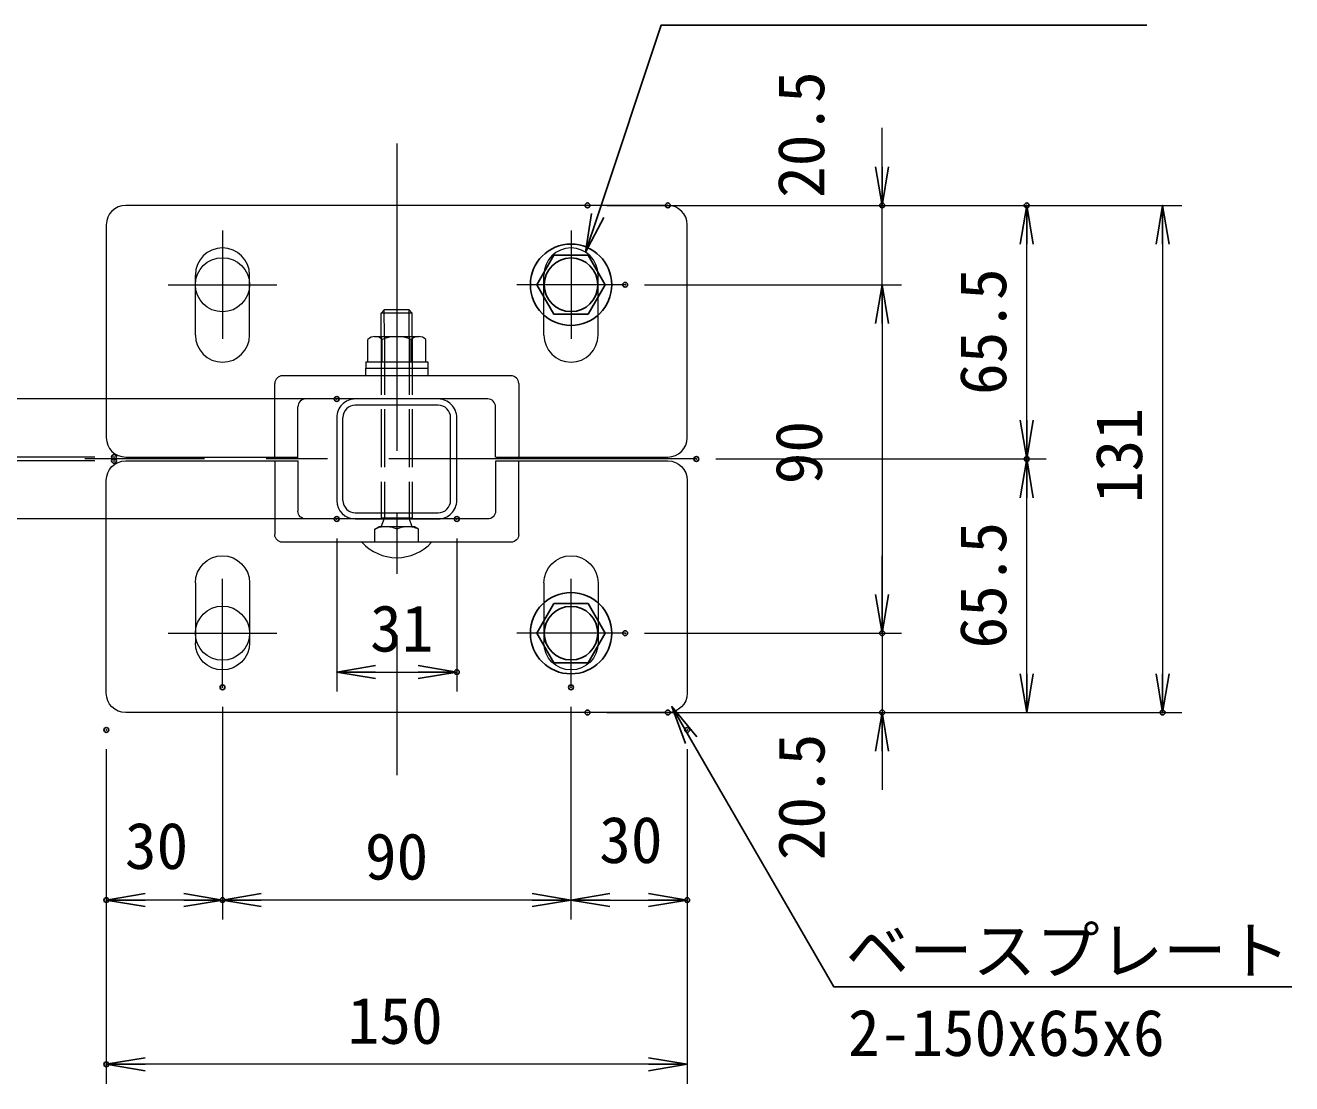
# Model space of a CAD drawing. Units: millimetres, scale not verified, with parts at other scales. Extents: x -4200 to 4200, y -2970 to 2970.
# Drawn here: x 1330 to 2638, y 234 to 1327 of the extents above; entities that cross this region are included whole.
import ezdxf
from ezdxf.enums import TextEntityAlignment as Align

# ---------------------------------------------------------------- set-up
doc = ezdxf.new("R2010")
doc.units = ezdxf.units.MM
doc.header["$LTSCALE"] = 10
doc.header["$PDMODE"] = 32
doc.header["$PDSIZE"] = 5
doc.linetypes.add('DASHED', pattern=[7.5, 6, -1.5])
doc.linetypes.add('USER1', pattern=[50.8, 31.75, -6.35, 6.35, -6.35])
for name, color, linetype, lineweight in [('0-0_D-STR-DIM', 7, 'Continuous', 13), ('0-1_D-STR3', 3, 'Continuous', 13), ('0-2_D-BMK', 2, 'USER1', 13), ('0-6_0', 7, 'Continuous', 25), ('0-8_D-STR-TXT', 7, 'Continuous', 25), ('0-D_31', 1, 'Continuous', 5)]:
    doc.layers.add(name, color=color, linetype=linetype, lineweight=lineweight)
doc.layers.add('0-7_Defpoints', color=7, linetype='Continuous')
doc.styles.add('ＭＳ ゴシック', font='')
doc.styles.get('ＭＳ ゴシック').set_extended_font_data('MS Gothic')

# ---------------------------------------------------------------- blocks, each defined once
blk = doc.blocks.new('M10-平')
at = {"layer": '0-6_0', "color": 3}
blk.add_lwpolyline([(76.28, -44.04), (76.28, 44.04), (0, 88.08), (-76.28, 44.04), (-76.28, -44.04), (0, -88.08)], close=True, dxfattribs=at)
for radius in [105.01, 69.26]:
    blk.add_circle((0, 0), radius, dxfattribs=at)
blk = doc.blocks.new('ベースプレート部品\u3000平面図')
at = {"layer": '0-1_D-STR3'}
for p, q in [((-6588.24, 53459.09), (-7988.24, 53459.09)), ((-8038.24, 53409.09), (-8038.24, 52859.09)), ((-6538.24, 52859.09), (-6538.24, 53409.09)), ((-7808.25, 53124.09), (-7808.25, 53279.08)), ((-7668.25, 53124.09), (-7668.25, 53279.08)), ((-6908.25, 53124.09), (-6908.25, 53279.08)), ((-6768.25, 53124.09), (-6768.25, 53279.08)), ((-6993.25, 53019.09), (-7583.25, 53019.09)), ((-7603.25, 52809.09), (-7603.25, 52999.09)), ((-6973.25, 52999.09), (-6973.25, 52809.09)), ((-7053.25, 52959.09), (-7523.25, 52959.09)), ((-7543.25, 52809.09), (-7543.25, 52939.09)), ((-7033.25, 52809.09), (-7033.25, 52939.09)), ((-7988.24, 52809.09), (-7542.4, 52809.09)), ((-7032.4, 52809.09), (-6588.24, 52809.09))]:
    blk.add_line(p, q, dxfattribs=at)
for centre, radius, start, end in [((-7988.24, 53409.09), 50, 90, 180), ((-6588.24, 53409.09), 50, 0, 90), ((-7738.25, 53279.08), 70, 0, 180), ((-6838.25, 53279.08), 70, 0, 180), ((-7738.25, 53124.09), 70, 180, 0), ((-6838.25, 53124.09), 70, 180, 0), ((-7583.25, 52999.09), 20, 90, 180), ((-6993.25, 52999.09), 20, 0, 90), ((-7523.25, 52939.09), 20, 90, 180), ((-7053.25, 52939.09), 20, 0, 90), ((-7988.24, 52859.09), 50, 180, 270), ((-6588.24, 52859.09), 50, 270, 0)]:
    blk.add_arc(centre, radius, start, end, dxfattribs=at)
blk = doc.blocks.new('_Open')
at = {"layer": '0-6_0'}
blk.add_line((-10, 1.667), (0, 0), dxfattribs=at)
blk.add_lwpolyline([(-10, -1.667), (0, 0), (-10, 0)], dxfattribs=at)
blk = doc.blocks.new('MLeader12')
at = {"layer": '0-8_D-STR-TXT'}
blk.add_line((1927.18, 1128.9), (1908.23, 1093.05), dxfattribs=at)
for points in [[(1920.86, 1131), (1986.24, 1327.49), (2480.72, 1327.49), (2487.92, 1327.49)], [(1914.53, 1133.11), (1908.23, 1093.05), (1920.86, 1131)]]:
    blk.add_lwpolyline(points, dxfattribs=at)
blk = doc.blocks.new('MLeader13')
at = {"layer": '0-8_D-STR-TXT'}
blk.add_line((2011.56, 585.57), (1997.33, 623.54), dxfattribs=at)
for points in [[(2023.11, 592.24), (1997.33, 623.54), (2017.34, 588.91)], [(2017.34, 588.91), (2164.55, 334.11), (2630.37, 334.11), (2637.57, 334.11)]]:
    blk.add_lwpolyline(points, dxfattribs=at)

msp = doc.modelspace()

# ---------------------------------------------------------------- linework, layer by layer
at = {"layer": '0-0_D-STR-DIM'}
for p, q in [((2214.54, 1181.41), (2214.54, 1221.41)), ((1930.21, 1141.41), (2383.91, 1141.41)), ((2013.2, 1141.41), (2234.54, 1141.41)), ((2013.2, 1141.41), (2524.26, 1141.41)), ((2214.54, 1059.42), (2214.54, 1141.41)), ((2363.91, 919.41), (2363.91, 1101.41)), ((2504.26, 1101.41), (2504.26, 657.41)), ((1969.19, 1059.42), (2234.54, 1059.42)), ((1969.19, 1059.42), (2234.54, 1059.42)), ((2214.54, 1019.42), (2214.54, 979.42)), ((2214.54, 1019.42), (2214.54, 739.41)), ((1631.21, 941.41), (1180.32, 941.41)), ((1401.22, 881.41), (1301.86, 881.41)), ((1401.22, 877.41), (1301.86, 877.41)), ((2042.68, 879.41), (2383.91, 879.41)), ((2042.68, 879.41), (2383.91, 879.41)), ((2363.91, 657.41), (2363.91, 839.41)), ((1631.21, 817.41), (1180.32, 817.41)), ((1651.21, 797.41), (1651.21, 639.22)), ((1775.21, 797.41), (1775.21, 639.22)), ((2214.54, 739.41), (2214.54, 779.41)), ((1969.19, 699.41), (2234.54, 699.41)), ((1969.19, 699.41), (2234.54, 699.41)), ((2214.54, 699.41), (2214.54, 617.41)), ((1691.21, 659.22), (1735.21, 659.22)), ((1533.19, 623.46), (1533.19, 403.65)), ((1533.19, 623.46), (1533.19, 403.65)), ((1893.19, 623.46), (1893.19, 403.65)), ((1893.19, 623.46), (1893.19, 403.65)), ((1930.21, 617.41), (2383.91, 617.41)), ((2013.2, 617.41), (2234.54, 617.41)), ((2013.2, 617.41), (2524.26, 617.41)), ((1413.2, 579.46), (1413.2, 403.65)), ((1413.2, 579.46), (1413.2, 233.93)), ((2013.2, 579.46), (2013.2, 403.65)), ((2013.2, 579.46), (2013.2, 233.93)), ((2214.54, 577.41), (2214.54, 537.41)), ((1493.19, 423.65), (1453.2, 423.65)), ((1853.19, 423.65), (1573.19, 423.65)), ((1933.19, 423.65), (1973.2, 423.65)), ((1973.2, 253.93), (1453.2, 253.93))]:
    msp.add_line(p, q, dxfattribs=at)
at = {"layer": '0-1_D-STR3'}
for p, q in [((1697.18, 1030.21), (1700.38, 1033.41)), ((1725.98, 1033.41), (1700.38, 1033.41)), ((1700.39, 1005.81), (1700.38, 1033.41)), ((1725.99, 1005.81), (1725.98, 1033.41)), ((1729.18, 1030.21), (1725.98, 1033.41)), ((1697.19, 1005.81), (1697.18, 1030.21)), ((1729.18, 1030.21), (1697.18, 1030.21)), ((1729.19, 1005.81), (1729.18, 1030.21)), ((1683.21, 979.81), (1683.21, 1003.01)), ((1690.09, 1005.81), (1736.28, 1005.81)), ((1698.21, 979.81), (1698.21, 1003.01)), ((1728.21, 979.81), (1728.21, 1003.01)), ((1743.21, 979.81), (1743.21, 1003.01)), ((1681.21, 979.81), (1681.21, 973.41)), ((1681.21, 973.41), (1745.21, 973.41)), ((1683.21, 979.81), (1743.21, 979.81)), ((1749.21, 793.41), (1677.21, 793.41))]:
    msp.add_line(p, q, dxfattribs=at)
at = {"layer": '0-1_D-STR3', "linetype": 'DASHED'}
for p, q in [((1697.19, 1005.81), (1697.21, 818.21)), ((1700.39, 1005.81), (1700.41, 818.21)), ((1725.99, 1005.81), (1726.01, 818.21)), ((1729.19, 1005.81), (1729.21, 818.21)), ((1729.21, 818.21), (1697.21, 818.21)), ((1697.21, 809.41), (1700.41, 818.21)), ((1729.21, 809.41), (1726.01, 818.21)), ((1690.61, 807.01), (1694.76, 809.41)), ((1690.61, 793.41), (1690.61, 807.01)), ((1731.65, 809.41), (1694.76, 809.41)), ((1735.81, 807.01), (1731.65, 809.41)), ((1735.81, 793.41), (1735.81, 807.01))]:
    msp.add_line(p, q, dxfattribs=at)
at = {"layer": '0-1_D-STR3'}
msp.add_lwpolyline([(1681.21, 979.81), (1745.21, 979.81), (1745.21, 973.41)], dxfattribs=at)
msp.add_lwpolyline([(1681.21, 973.41), (1745.21, 973.41), (1745.21, 965.41), (1681.21, 965.41)], close=True, dxfattribs=at)
for centre in [(1533.21, 1059.41), (1533.21, 699.41)]:
    msp.add_circle(centre, 28, dxfattribs=at)
for centre, radius, start, end in [((1690.71, 994.43), 11.39, 48.83491, 131.16509), ((1713.21, 964.23), 41.58, 68.85295, 111.14705), ((1735.71, 994.42), 11.4, 48.86505, 131.13495), ((1713.21, 825.91), 48.5, 222.07502, 317.92498)]:
    msp.add_arc(centre, radius, start, end, dxfattribs=at)
at = {"layer": '0-1_D-STR3', "linetype": 'DASHED'}
for centre, radius, start, end in [((1701.91, 781.41), 27.99, 66.18668, 113.81332), ((1724.51, 781.62), 27.8, 66.0128, 113.9872)]:
    msp.add_arc(centre, radius, start, end, dxfattribs=at)
at = {"layer": '0-2_D-BMK'}
for p, q in [((1713.21, 1205.24), (1713.21, 552.56)), ((1533.21, 1115.41), (1533.21, 1003.41)), ((1893.21, 1115.41), (1893.21, 1003.41)), ((1477.21, 1059.41), (1589.21, 1059.41)), ((1949.21, 1059.41), (1837.21, 1059.41)), ((2022.68, 879.41), (1391.03, 879.41)), ((1533.21, 643.41), (1533.21, 755.41)), ((1893.21, 643.41), (1893.21, 755.41)), ((1477.21, 699.41), (1589.21, 699.41)), ((1949.21, 699.41), (1837.21, 699.41))]:
    msp.add_line(p, q, dxfattribs=at)
at = {"layer": '0-7_Defpoints'}
for p in [(1910.21, 1141.41), (1993.2, 1141.41), (2214.54, 1141.41), (2363.91, 1141.41), (1949.19, 1059.42), (1651.21, 941.41), (1421.22, 881.41), (1421.22, 877.41), (2022.68, 879.41), (2363.91, 879.41), (1651.21, 817.41), (1775.21, 817.41), (1949.19, 699.41), (2214.54, 699.41), (1775.21, 659.22), (1533.19, 643.46), (1893.19, 643.46), (1910.21, 617.41), (1993.2, 617.41), (2214.54, 617.41), (2504.26, 617.41), (1413.2, 599.46), (2013.2, 599.46), (1413.2, 423.65), (1533.19, 423.65), (2013.2, 423.65), (1413.2, 253.93)]:
    msp.add_point(p, dxfattribs=at)
at = {"layer": '0-D_31'}
for p, q in [((1756.18, 941.41), (1670.23, 941.41)), ((1756.08, 935.01), (1670.34, 935.01)), ((1651.21, 922.21), (1651.21, 836.61)), ((1657.61, 836.54), (1657.61, 922.28)), ((1768.81, 836.54), (1768.81, 922.28)), ((1775.21, 836.61), (1775.21, 922.21)), ((1670.3, 817.41), (1756.11, 817.41)), ((1670.34, 823.81), (1756.08, 823.81))]:
    msp.add_line(p, q, dxfattribs=at)
for centre, radius, start, end in [((1670.41, 922.21), 19.2, 90, 180.00001), ((1670.41, 922.21), 12.8, 90, 180), ((1756.01, 922.21), 19.2, 0.00001, 90.00002), ((1756.01, 922.21), 12.8, 0.00001, 90.00002), ((1670.41, 836.61), 19.2, 180.00001, 270), ((1670.41, 836.61), 12.8, 180, 270), ((1756.01, 836.61), 19.2, 270, 0.00001), ((1756.01, 836.61), 12.8, 270, 0.00001)]:
    msp.add_arc(centre, radius, start, end, dxfattribs=at)

# ---------------------------------------------------------------- block references
at = {"layer": '0-0_D-STR-DIM', "xscale": 4, "yscale": 4}
for p, rotation in [((2214.54, 1141.41), 270), ((2363.91, 1141.41), 90), ((2504.26, 1141.41), 90), ((2214.54, 1059.42), 90), ((2214.54, 1059.42), 90), ((2363.91, 879.41), 270), ((2363.91, 879.41), 90), ((2214.54, 699.41), 270), ((2214.54, 699.41), 270), ((1651.21, 659.22), 180), ((2363.91, 617.41), 270), ((2504.26, 617.41), 270), ((2214.54, 617.41), 90), ((1413.2, 423.65), 180), ((1533.19, 423.65), 180), ((1893.19, 423.65), 180), ((1413.2, 253.93), 180)]:
    msp.add_blockref('_Open', p, dxfattribs=dict(at, rotation=rotation))
for p in [(1775.21, 659.22), (1533.19, 423.65), (1893.19, 423.65), (2013.2, 423.65), (2013.2, 253.93)]:
    msp.add_blockref('_Open', p, dxfattribs=at)
at = {"layer": '0-1_D-STR3', "xscale": 0.4, "yscale": 0.4}
msp.add_blockref('ベースプレート部品\u3000平面図', (4628.51, -20242.22), dxfattribs=at)
at = {"layer": '0-1_D-STR3', "yscale": 0.4}
for name, p, xscale, rotation in [('M10-平', (1893.21, 1059.41), 0.4, 30), ('ベースプレート部品\u3000平面図', (4628.51, 22001.05), -0.4, 180), ('M10-平', (1893.21, 699.41), -0.4, 150)]:
    msp.add_blockref(name, p, dxfattribs=dict(at, xscale=xscale, rotation=rotation))
at = {"layer": '0-8_D-STR-TXT'}
for name in ['MLeader12', 'MLeader13']:
    msp.add_blockref(name, (0, 0), dxfattribs=at)

# ---------------------------------------------------------------- texts
at = {"layer": '0-0_D-STR-DIM', "style": 'ＭＳ ゴシック'}
for s, p in [('20.5', (2169.13, 1149.18)), ('65.5', (2357.16, 945.56)), ('131', (2497.51, 833.84)), ('90', (2166.79, 853.28)), ('65.5', (2357.16, 683.56)), ('20.5', (2169.5, 464.76))]:
    msp.add_text(s, height=48.09, rotation=90, dxfattribs=at).set_placement(p, align=Align.BOTTOM_LEFT)
for s, p in [('31', (1685.66, 665.97)), ('30', (1432.41, 441.31)), ('30', (1922.34, 447.45)), ('90', (1680.31, 430.39)), ('150', (1662.55, 260.68))]:
    msp.add_text(s, height=48.09, dxfattribs=at).set_placement(p, align=Align.BOTTOM_LEFT)
at = {"layer": '0-8_D-STR-TXT', "style": 'ＭＳ ゴシック'}
for s, p in [('ベースプレート', (2176.78, 333.01)), ('2-150x65x6 ', (2179.23, 248.12))]:
    msp.add_text(s, height=48.09, dxfattribs=at).set_placement(p, align=Align.BOTTOM_LEFT)

doc.saveas('drawing.dxf')
